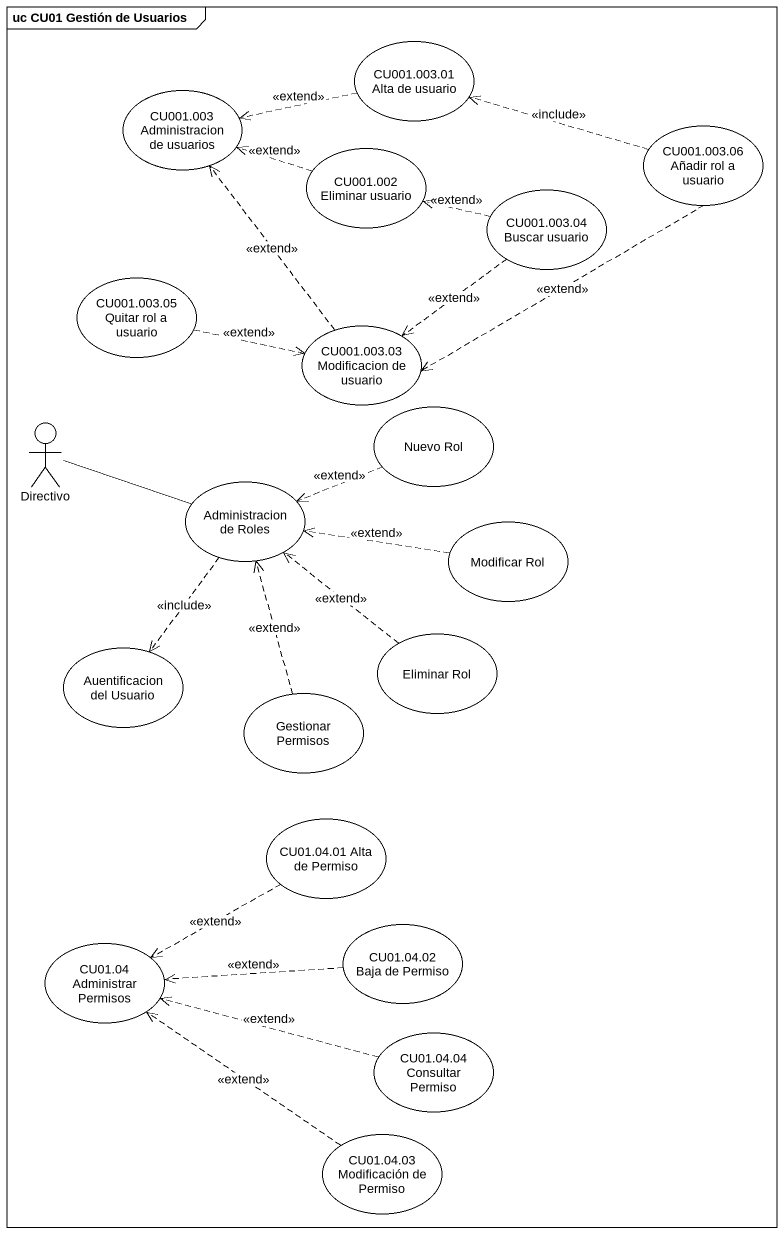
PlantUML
@startuml
mainframe uc CU01 Gestión de Usuarios
usecase "CU001.003.01 Alta de usuario" as CU001_003_01_Alta_de_usuario
usecase "CU001.003 Administracion de usuarios" as CU001_003_Administracion_de
usecase "CU001.002 Eliminar usuario" as CU001_002_Eliminar_usuario
usecase "CU001.003.06 Añadir rol a usuario" as CU001_003_06_Añadir_rol_a
usecase "CU001.003.04 Buscar usuario" as CU001_003_04_Buscar_usuario
usecase "CU001.003.05 Quitar rol a usuario" as CU001_003_05_Quitar_rol_a
usecase "CU001.003.03 Modificacion de usuario" as CU001_003_03_Modificacion
usecase "Nuevo Rol" as Nuevo_Rol
actor Directivo
usecase "Administracion de Roles" as Administracion_de_Roles
usecase "Modificar Rol" as Modificar_Rol
usecase "Auentificacion del Usuario" as Auentificacion_del_Usuario
usecase "Eliminar Rol" as Eliminar_Rol
usecase "Gestionar Permisos" as Gestionar_Permisos
usecase "CU01.04.01 Alta de Permiso" as CU01_04_01_Alta_de_Permiso
usecase "CU01.04.02 Baja de Permiso" as CU01_04_02_Baja_de_Permiso
usecase "CU01.04 Administrar Permisos" as CU01_04_Administrar_Permisos
usecase "CU01.04.04 Consultar Permiso" as CU01_04_04_Consultar_Permiso
usecase "CU01.04.03 Modificación de Permiso" as CU01_04_03_Modificación_de
CU001_003_01_Alta_de_usuario .left.> CU001_003_Administracion_de : <<extend>>
CU001_002_Eliminar_usuario .left.> CU001_003_Administracion_de : <<extend>>
CU001_003_06_Añadir_rol_a .left.> CU001_003_01_Alta_de_usuario : <<include>>
CU001_003_06_Añadir_rol_a .left.> CU001_003_03_Modificacion : <<extend>>
CU001_003_04_Buscar_usuario .left.> CU001_002_Eliminar_usuario : <<extend>>
CU001_003_04_Buscar_usuario ..> CU001_003_03_Modificacion : <<extend>>
CU001_003_05_Quitar_rol_a .right.> CU001_003_03_Modificacion : <<extend>>
CU001_003_03_Modificacion .up.> CU001_003_Administracion_de : <<extend>>
Nuevo_Rol .left.> Administracion_de_Roles : <<extend>>
Directivo -right- Administracion_de_Roles
Administracion_de_Roles ..> Auentificacion_del_Usuario : <<include>>
Modificar_Rol .left.> Administracion_de_Roles : <<extend>>
Eliminar_Rol .up.> Administracion_de_Roles : <<extend>>
Gestionar_Permisos .up.> Administracion_de_Roles : <<extend>>
CU01_04_01_Alta_de_Permiso .left.> CU01_04_Administrar_Permisos : <<extend>>
CU01_04_02_Baja_de_Permiso .left.> CU01_04_Administrar_Permisos : <<extend>>
CU01_04_04_Consultar_Permiso .left.> CU01_04_Administrar_Permisos : <<extend>>
CU01_04_03_Modificación_de .up.> CU01_04_Administrar_Permisos : <<extend>>
@enduml
